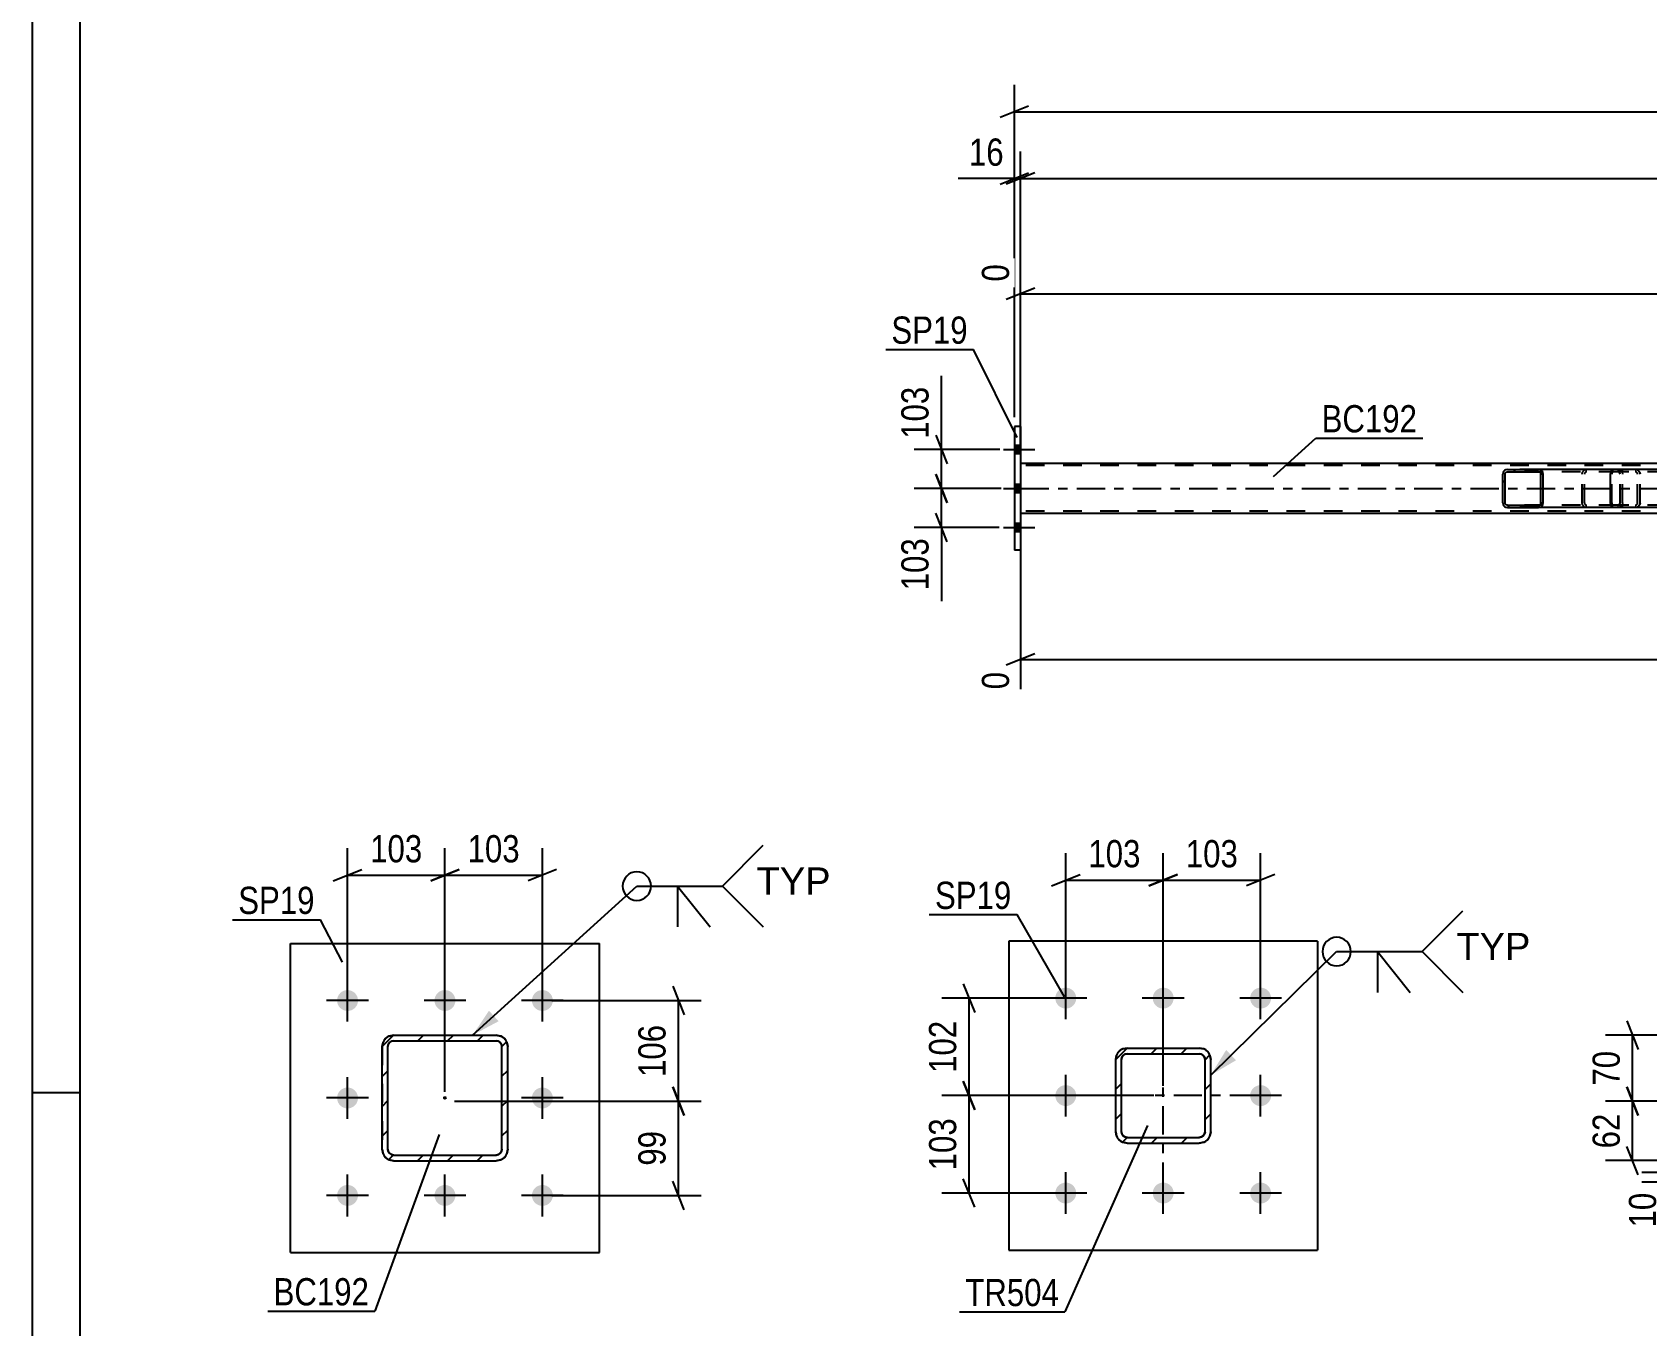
# Model space of a CAD drawing. Header units: millimetres. Extents: x 0 to 841, y 0 to 594.
# Drawn here: x 0 to 169.9, y 124.5 to 260.5 of the extents above; entities that cross this region are included whole.
import ezdxf

# ---------------------------------------------------------------- set-up
doc = ezdxf.new("R2010")
doc.units = ezdxf.units.MM
doc.linetypes.add('DXK_LINE_DOT2', pattern=[3.9198, 1.9599, -1.9599])
doc.linetypes.add('DXK_LINE_DOT3', pattern=[5.9187, 2.979, -0.9799, 0.9799, -0.9799])
doc.styles.add('Arial', font='ARIAL.TTF', dxfattribs={"height": 0.2})
doc.styles.add('Arial Narrow', font='ARIALN.TTF', dxfattribs={"height": 0.2})

# ---------------------------------------------------------------- blocks, each defined once
blk = doc.blocks.new('Unknown-122573991-1133 - 10880')
at = {"color": 5, "linetype": 'Continuous'}
for p, q in [((0, 594), (0, 0)), ((5, 589), (5, 5)), ((5, 149), (0, 149))]:
    blk.add_line(p, q, dxfattribs=at)
blk = doc.blocks.new('Part-122573991-7047 - 6916')
at = {"color": 2, "linetype": 'Continuous'}
for p, q in [((135.24, 164.97), (102.74, 164.97)), ((102.74, 164.97), (102.74, 132.47)), ((135.24, 164.97), (135.24, 132.47)), ((102.74, 132.47), (135.24, 132.47))]:
    blk.add_line(p, q, dxfattribs=at)
blk = doc.blocks.new('Part-122573991-6958 - 6916')
at = {"linetype": 'Continuous'}
h = blk.add_hatch(dxfattribs=at)
h.set_pattern_fill('', scale=0.7, style=0, pattern_type=0)
h.set_pattern_definition([(45, (115.1878, 153.7227), (-1.57154, 1.57154), [])])
h.paths.add_polyline_path([(122.79, 153.72), (115.19, 153.72), (114.73, 153.63), (114.34, 153.37), (114.08, 152.98), (113.99, 152.52), (113.99, 144.92), (114.08, 144.46), (114.34, 144.07), (114.73, 143.81), (115.19, 143.72), (122.79, 143.72), (123.25, 143.81), (123.64, 144.07), (123.9, 144.46), (123.99, 144.92), (123.99, 152.52), (123.9, 152.98), (123.64, 153.37), (123.25, 153.63)])
h.paths.add_polyline_path([(123.34, 152.75), (123.39, 152.52), (123.39, 144.92), (123.34, 144.69), (123.21, 144.5), (123.02, 144.37), (122.79, 144.32), (115.19, 144.32), (114.96, 144.37), (114.76, 144.5), (114.63, 144.69), (114.59, 144.92), (114.59, 152.52), (114.63, 152.75), (114.76, 152.95), (114.96, 153.08), (115.19, 153.12), (122.79, 153.12), (123.02, 153.08), (123.21, 152.95)])
at = {"color": 7, "linetype": 'DXK_LINE_DOT3'}
for p, q in [((118.99, 138.72), (118.99, 158.72)), ((128.99, 148.72), (108.99, 148.72))]:
    blk.add_line(p, q, dxfattribs=at)
at = {"color": 7, "linetype": 'DXK_LINE_DOT2'}
for p, q in [((113.99, 152.52), (114.08, 152.98)), ((114.76, 152.95), (114.63, 152.75)), ((114.73, 153.63), (115.19, 153.72)), ((114.96, 153.08), (114.76, 152.95)), ((115.19, 153.12), (114.96, 153.08)), ((115.19, 153.72), (122.79, 153.72)), ((115.19, 153.12), (122.79, 153.12)), ((122.79, 153.72), (123.25, 153.63)), ((123.02, 153.08), (122.79, 153.12)), ((123.21, 152.95), (123.02, 153.08)), ((123.34, 152.75), (123.21, 152.95)), ((123.9, 152.98), (123.99, 152.52)), ((113.99, 144.92), (113.99, 152.52)), ((114.63, 152.75), (114.59, 152.52)), ((114.59, 144.92), (114.59, 152.52)), ((123.39, 152.52), (123.34, 152.75)), ((123.39, 144.92), (123.39, 152.52)), ((123.99, 144.92), (123.99, 152.52)), ((114.08, 144.46), (113.99, 144.92)), ((114.59, 144.92), (114.63, 144.69)), ((114.63, 144.69), (114.76, 144.5)), ((114.76, 144.5), (114.96, 144.37)), ((123.02, 144.37), (123.21, 144.5)), ((123.21, 144.5), (123.34, 144.69)), ((123.34, 144.69), (123.39, 144.92)), ((123.99, 144.92), (123.9, 144.46)), ((115.19, 143.72), (114.73, 143.81)), ((114.96, 144.37), (115.19, 144.32)), ((115.19, 144.32), (122.79, 144.32)), ((115.19, 143.72), (122.79, 143.72)), ((122.79, 144.32), (123.02, 144.37)), ((123.25, 143.81), (122.79, 143.72))]:
    blk.add_line(p, q, dxfattribs=at)
at = {"color": 2, "linetype": 'Continuous'}
for p, q in [((114.08, 152.98), (113.99, 152.52)), ((114.63, 152.75), (114.76, 152.95)), ((115.19, 153.72), (114.73, 153.63)), ((114.76, 152.95), (114.96, 153.08)), ((114.96, 153.08), (115.19, 153.12)), ((115.19, 153.72), (122.79, 153.72)), ((115.19, 153.12), (122.79, 153.12)), ((123.25, 153.63), (122.79, 153.72)), ((122.79, 153.12), (123.02, 153.08)), ((123.02, 153.08), (123.21, 152.95)), ((123.21, 152.95), (123.34, 152.75)), ((123.99, 152.52), (123.9, 152.98)), ((113.99, 144.92), (113.99, 152.52)), ((114.59, 152.52), (114.63, 152.75)), ((114.59, 144.92), (114.59, 152.52)), ((123.34, 152.75), (123.39, 152.52)), ((123.39, 144.92), (123.39, 152.52)), ((123.99, 144.92), (123.99, 152.52)), ((113.99, 144.92), (114.08, 144.46)), ((114.63, 144.69), (114.59, 144.92)), ((114.76, 144.5), (114.63, 144.69)), ((114.96, 144.37), (114.76, 144.5)), ((123.21, 144.5), (123.02, 144.37)), ((123.34, 144.69), (123.21, 144.5)), ((123.39, 144.92), (123.34, 144.69)), ((123.9, 144.46), (123.99, 144.92)), ((114.73, 143.81), (115.19, 143.72)), ((115.19, 144.32), (114.96, 144.37)), ((115.19, 144.32), (122.79, 144.32)), ((115.19, 143.72), (122.79, 143.72)), ((123.02, 144.37), (122.79, 144.32)), ((122.79, 143.72), (123.25, 143.81))]:
    blk.add_line(p, q, dxfattribs=at)
at = {"color": 7, "linetype": 'DXK_LINE_DOT2'}
for centre, start, end in [((115.19, 152.52), 112.5, 157.5), ((122.79, 152.52), 22.5, 67.5), ((115.19, 144.92), 202.5, 247.5), ((122.79, 144.92), 292.5, 337.5)]:
    blk.add_arc(centre, 1.2, start, end, dxfattribs=at)
at = {"color": 2, "linetype": 'Continuous'}
for centre, start, end in [((115.19, 152.52), 112.5, 157.5), ((122.79, 152.52), 22.5, 67.5), ((115.19, 144.92), 202.5, 247.5), ((122.79, 144.92), 292.5, 337.5)]:
    blk.add_arc(centre, 1.2, start, end, dxfattribs=at)
blk = doc.blocks.new('Bolt-122573991-6968 - 6916')
at = {"linetype": 'Continuous'}
for points in [[(108.74, 157.87, -1), (108.74, 160.07, -1)], [(118.99, 157.87, -1), (118.99, 160.07, -1)], [(129.24, 157.87, -1), (129.24, 160.07, -1)], [(108.74, 147.62, -1), (108.74, 149.82, -1)], [(129.24, 147.62, -1), (129.24, 149.82, -1)], [(108.74, 137.37, -1), (108.74, 139.57, -1)], [(118.99, 137.37, -1), (118.99, 139.57, -1)], [(129.24, 137.37, -1), (129.24, 139.57, -1)]]:
    blk.add_hatch(color=1, dxfattribs=at).paths.add_polyline_path(points)
at = {"color": 1, "linetype": 'Continuous'}
for p, q in [((108.74, 156.77), (108.74, 161.17)), ((118.99, 156.77), (118.99, 161.17)), ((129.24, 156.77), (129.24, 161.17)), ((110.94, 158.97), (106.54, 158.97)), ((121.19, 158.97), (116.79, 158.97)), ((131.44, 158.97), (127.04, 158.97)), ((108.74, 146.52), (108.74, 150.92)), ((129.24, 146.52), (129.24, 150.92)), ((110.94, 148.72), (106.54, 148.72)), ((131.44, 148.72), (127.04, 148.72)), ((108.74, 136.27), (108.74, 140.67)), ((118.99, 136.27), (118.99, 140.67)), ((129.24, 136.27), (129.24, 140.67)), ((110.94, 138.47), (106.54, 138.47)), ((121.19, 138.47), (116.79, 138.47)), ((131.44, 138.47), (127.04, 138.47))]:
    blk.add_line(p, q, dxfattribs=at)
blk = doc.blocks.new('Bolt-122573991-2947 - 2767')
at = {"linetype": 'Continuous'}
for points in [[(103.97, 216.23), (103.97, 217.11), (103.33, 217.11), (103.33, 216.23)], [(103.97, 216.23), (103.97, 217.11), (103.33, 217.11), (103.33, 216.23)], [(103.97, 216.23), (103.97, 217.11), (103.33, 217.11), (103.33, 216.23)], [(103.97, 212.13), (103.97, 213.01), (103.33, 213.01), (103.33, 212.13)], [(103.97, 212.13), (103.97, 213.01), (103.33, 213.01), (103.33, 212.13)], [(103.97, 208.03), (103.97, 208.91), (103.33, 208.91), (103.33, 208.03)], [(103.97, 208.03), (103.97, 208.91), (103.33, 208.91), (103.33, 208.03)], [(103.97, 208.03), (103.97, 208.91), (103.33, 208.91), (103.33, 208.03)]]:
    blk.add_hatch(color=1, dxfattribs=at).paths.add_polyline_path(points)
at = {"color": 1, "linetype": 'Continuous'}
for p, q in [((102.17, 216.67), (105.49, 216.67)), ((102.17, 216.67), (105.49, 216.67)), ((102.17, 216.67), (105.49, 216.67)), ((103.33, 217.11), (103.97, 217.11)), ((103.33, 217.11), (103.97, 217.11)), ((103.33, 217.11), (103.97, 217.11)), ((103.33, 216.23), (103.97, 216.23)), ((103.33, 216.23), (103.97, 216.23)), ((103.33, 216.23), (103.97, 216.23)), ((102.17, 212.57), (105.49, 212.57)), ((102.17, 212.57), (105.49, 212.57)), ((103.33, 213.01), (103.97, 213.01)), ((103.33, 213.01), (103.97, 213.01)), ((103.33, 212.13), (103.97, 212.13)), ((103.33, 212.13), (103.97, 212.13)), ((102.17, 208.47), (105.49, 208.47)), ((102.17, 208.47), (105.49, 208.47)), ((102.17, 208.47), (105.49, 208.47)), ((103.33, 208.91), (103.97, 208.91)), ((103.33, 208.91), (103.97, 208.91)), ((103.33, 208.91), (103.97, 208.91)), ((103.33, 208.03), (103.97, 208.03)), ((103.33, 208.03), (103.97, 208.03)), ((103.33, 208.03), (103.97, 208.03))]:
    blk.add_line(p, q, dxfattribs=at)
blk = doc.blocks.new('Part-122573991-2952 - 2767')
at = {"color": 2, "linetype": 'Continuous'}
for p, q in [((103.97, 219.07), (103.33, 219.07)), ((103.33, 219.07), (103.33, 206.07)), ((103.97, 219.07), (103.97, 206.07)), ((103.97, 206.07), (103.33, 206.07))]:
    blk.add_line(p, q, dxfattribs=at)
blk = doc.blocks.new('Part-122573991-2997 - 2767')
at = {"linetype": 'Continuous'}
h = blk.add_hatch(dxfattribs=at)
h.set_pattern_fill('', scale=0.7, style=0, pattern_type=0)
h.set_pattern_definition([(45, (176.2717, 214.2696), (-1.57154, 1.57154), [])])
h.paths.add_polyline_path([(176.31, 214.09), (176.27, 214.27), (176.16, 214.43), (176, 214.53), (175.81, 214.57), (172.62, 214.57), (172.43, 214.53), (172.27, 214.43), (172.16, 214.27), (172.12, 214.09), (172.12, 211.05), (172.16, 210.86), (172.27, 210.71), (172.43, 210.6), (172.62, 210.57), (175.81, 210.57), (176, 210.6), (176.16, 210.71), (176.27, 210.86), (176.31, 211.05)])
h.paths.add_polyline_path([(176.04, 210.95), (175.98, 210.88), (175.9, 210.82), (175.81, 210.81), (172.62, 210.81), (172.53, 210.82), (172.45, 210.88), (172.39, 210.95), (172.37, 211.05), (172.37, 214.09), (172.39, 214.18), (172.45, 214.26), (172.53, 214.31), (172.62, 214.33), (175.81, 214.33), (175.9, 214.31), (175.98, 214.26), (176.04, 214.18), (176.06, 214.09), (176.06, 211.05)])
at = {"color": 2, "linetype": 'Continuous'}
for p, q in [((166.05, 214.09), (166.07, 214.27)), ((166.05, 211.05), (166.05, 214.09)), ((166.07, 214.27), (166.13, 214.43)), ((166.13, 214.43), (166.22, 214.53)), ((166.22, 214.53), (166.32, 214.57)), ((172.62, 214.57), (166.32, 214.57)), ((172.16, 214.27), (172.12, 214.09)), ((172.12, 211.05), (172.12, 214.09)), ((172.37, 214.09), (172.39, 214.18)), ((172.37, 211.05), (172.37, 214.09)), ((172.39, 214.18), (172.45, 214.26)), ((172.62, 214.57), (172.43, 214.53)), ((172.45, 214.26), (172.53, 214.31)), ((172.53, 214.31), (172.62, 214.33)), ((172.62, 214.57), (175.81, 214.57)), ((172.62, 214.33), (175.81, 214.33)), ((176, 214.53), (175.81, 214.57)), ((175.81, 214.33), (175.9, 214.31)), ((175.9, 214.31), (175.98, 214.26)), ((175.98, 214.26), (176.04, 214.18)), ((176.04, 214.18), (176.06, 214.09)), ((176.06, 211.05), (176.06, 214.09)), ((176.31, 214.09), (176.27, 214.27)), ((176.31, 211.05), (176.31, 214.09)), ((166.07, 210.86), (166.05, 211.05)), ((166.13, 210.71), (166.07, 210.86)), ((166.22, 210.6), (166.13, 210.71)), ((172.12, 211.05), (172.16, 210.86)), ((172.39, 210.95), (172.37, 211.05)), ((172.45, 210.88), (172.39, 210.95)), ((172.53, 210.82), (172.45, 210.88)), ((172.62, 210.81), (172.53, 210.82)), ((172.62, 210.81), (175.81, 210.81)), ((175.9, 210.82), (175.81, 210.81)), ((175.98, 210.88), (175.9, 210.82)), ((176.04, 210.95), (175.98, 210.88)), ((176.06, 211.05), (176.04, 210.95)), ((176.27, 210.86), (176.31, 211.05)), ((166.32, 210.57), (166.22, 210.6)), ((172.62, 210.57), (166.32, 210.57)), ((172.43, 210.6), (172.62, 210.57)), ((172.62, 210.57), (175.81, 210.57)), ((175.81, 210.57), (176, 210.6))]:
    blk.add_line(p, q, dxfattribs=at)
at = {"color": 7, "linetype": 'DXK_LINE_DOT2'}
for p, q in [((166.2, 214.18), (166.19, 214.09)), ((166.19, 211.05), (166.19, 214.09)), ((166.23, 214.26), (166.2, 214.18)), ((166.27, 214.31), (166.23, 214.26)), ((166.32, 214.33), (166.27, 214.31)), ((175.81, 214.33), (166.32, 214.33)), ((167.32, 214.33), (167.32, 214.57)), ((168.66, 214.57), (168.85, 214.53)), ((168.75, 214.31), (168.66, 214.33)), ((168.83, 214.26), (168.75, 214.31)), ((168.89, 214.18), (168.83, 214.26)), ((168.91, 214.09), (168.89, 214.18)), ((168.91, 211.05), (168.91, 214.09)), ((169.12, 214.27), (169.16, 214.09)), ((169.16, 211.05), (169.16, 214.09)), ((175.81, 214.57), (172.62, 214.57)), ((166.19, 211.05), (166.2, 210.95)), ((166.2, 210.95), (166.23, 210.88)), ((166.23, 210.88), (166.27, 210.82)), ((166.27, 210.82), (166.32, 210.81)), ((175.81, 210.81), (166.32, 210.81)), ((167.32, 210.57), (167.32, 210.81)), ((168.66, 210.81), (168.75, 210.82)), ((168.75, 210.82), (168.83, 210.88)), ((168.83, 210.88), (168.89, 210.95)), ((168.89, 210.95), (168.91, 211.05)), ((169.16, 211.05), (169.12, 210.86)), ((168.85, 210.6), (168.66, 210.57)), ((175.81, 210.57), (172.62, 210.57))]:
    blk.add_line(p, q, dxfattribs=at)
for centre, start, end in [((168.67, 214.07), 23.8494, 68.8059), ((168.67, 211.06), 291.1941, 336.1506)]:
    blk.add_arc(centre, 0.492, start, end, dxfattribs=at)
at = {"color": 2, "linetype": 'Continuous'}
for centre, start, end in [((172.61, 214.07), 111.1941, 156.1506), ((175.82, 214.07), 23.8494, 68.8059), ((172.61, 211.06), 203.8494, 248.8059), ((175.82, 211.06), 291.1941, 336.1506)]:
    blk.add_arc(centre, 0.492, start, end, dxfattribs=at)
blk = doc.blocks.new('Part-122573991-2998 - 2767')
at = {"linetype": 'Continuous'}
h = blk.add_hatch(dxfattribs=at)
h.set_pattern_fill('', scale=0.7, style=0, pattern_type=0)
h.set_pattern_definition([(45, (158.9276, 214.2696), (-1.57154, 1.57154), [])])
h.paths.add_polyline_path([(158.97, 214.09), (158.93, 214.27), (158.82, 214.43), (158.65, 214.53), (158.46, 214.57), (155.22, 214.57), (155.03, 214.53), (154.86, 214.43), (154.75, 214.27), (154.71, 214.09), (154.71, 211.05), (154.75, 210.86), (154.86, 210.71), (155.03, 210.6), (155.22, 210.57), (158.46, 210.57), (158.65, 210.6), (158.82, 210.71), (158.93, 210.86), (158.97, 211.05)])
h.paths.add_polyline_path([(158.69, 210.95), (158.64, 210.88), (158.55, 210.82), (158.46, 210.81), (155.22, 210.81), (155.12, 210.82), (155.04, 210.88), (154.98, 210.95), (154.97, 211.05), (154.97, 214.09), (154.98, 214.18), (155.04, 214.26), (155.12, 214.31), (155.22, 214.33), (158.46, 214.33), (158.55, 214.31), (158.64, 214.26), (158.69, 214.18), (158.71, 214.09), (158.71, 211.05)])
at = {"color": 2, "linetype": 'Continuous'}
for p, q in [((154.75, 214.27), (154.71, 214.09)), ((154.71, 211.05), (154.71, 214.09)), ((154.97, 214.09), (154.98, 214.18)), ((154.97, 211.05), (154.97, 214.09)), ((154.98, 214.18), (155.04, 214.26)), ((155.22, 214.57), (155.03, 214.53)), ((155.04, 214.26), (155.12, 214.31)), ((155.12, 214.31), (155.22, 214.33)), ((155.22, 214.57), (158.46, 214.57)), ((155.22, 214.33), (158.46, 214.33)), ((166.32, 214.57), (158.46, 214.57)), ((158.65, 214.53), (158.46, 214.57)), ((158.46, 214.33), (158.55, 214.31)), ((158.55, 214.31), (158.64, 214.26)), ((158.64, 214.26), (158.69, 214.18)), ((158.69, 214.18), (158.71, 214.09)), ((158.71, 211.05), (158.71, 214.09)), ((158.97, 214.09), (158.93, 214.27)), ((158.97, 211.05), (158.97, 214.09)), ((154.71, 211.05), (154.75, 210.86)), ((154.98, 210.95), (154.97, 211.05)), ((155.04, 210.88), (154.98, 210.95)), ((155.12, 210.82), (155.04, 210.88)), ((155.22, 210.81), (155.12, 210.82)), ((155.22, 210.81), (158.46, 210.81)), ((158.55, 210.82), (158.46, 210.81)), ((158.64, 210.88), (158.55, 210.82)), ((158.69, 210.95), (158.64, 210.88)), ((158.71, 211.05), (158.69, 210.95)), ((158.93, 210.86), (158.97, 211.05)), ((155.03, 210.6), (155.22, 210.57)), ((155.22, 210.57), (158.46, 210.57)), ((158.46, 210.57), (158.65, 210.6)), ((166.32, 210.57), (158.46, 210.57))]:
    blk.add_line(p, q, dxfattribs=at)
at = {"color": 7, "linetype": 'DXK_LINE_DOT2'}
for p, q in [((158.46, 214.57), (155.22, 214.57)), ((166.8, 214.33), (155.22, 214.33)), ((163.06, 214.09), (163.1, 214.27)), ((163.06, 211.05), (163.06, 214.09)), ((163.33, 214.18), (163.31, 214.09)), ((163.31, 211.05), (163.31, 214.09)), ((163.39, 214.26), (163.33, 214.18)), ((163.37, 214.53), (163.57, 214.57)), ((163.47, 214.31), (163.39, 214.26)), ((163.57, 214.33), (163.47, 214.31)), ((166.8, 214.57), (166.32, 214.57)), ((166.8, 214.57), (167, 214.53)), ((166.9, 214.31), (166.8, 214.33)), ((166.99, 214.26), (166.9, 214.31)), ((167.04, 214.18), (166.99, 214.26)), ((167.06, 214.09), (167.04, 214.18)), ((167.06, 211.05), (167.06, 214.09)), ((167.28, 214.27), (167.32, 214.09)), ((167.32, 211.05), (167.32, 214.09)), ((166.8, 210.81), (155.22, 210.81)), ((163.1, 210.86), (163.06, 211.05)), ((163.31, 211.05), (163.33, 210.95)), ((163.33, 210.95), (163.39, 210.88)), ((163.39, 210.88), (163.47, 210.82)), ((163.47, 210.82), (163.57, 210.81)), ((166.8, 210.81), (166.9, 210.82)), ((166.9, 210.82), (166.99, 210.88)), ((166.99, 210.88), (167.04, 210.95)), ((167.04, 210.95), (167.06, 211.05)), ((167.32, 211.05), (167.28, 210.86)), ((158.46, 210.57), (155.22, 210.57)), ((163.57, 210.57), (163.37, 210.6)), ((166.8, 210.57), (166.32, 210.57)), ((167, 210.6), (166.8, 210.57))]:
    blk.add_line(p, q, dxfattribs=at)
at = {"color": 2, "linetype": 'Continuous'}
for centre, start, end in [((155.2, 214.07), 110.7583, 155.68), ((158.48, 214.07), 24.32, 69.2417), ((155.2, 211.07), 204.32, 249.2417), ((158.48, 211.07), 290.7583, 335.68)]:
    blk.add_arc(centre, 0.496, start, end, dxfattribs=at)
at = {"color": 7, "linetype": 'DXK_LINE_DOT2'}
for centre, start, end in [((163.55, 214.07), 110.7583, 155.68), ((166.82, 214.07), 24.32, 69.2417), ((163.55, 211.07), 204.32, 249.2417), ((166.82, 211.07), 290.7583, 335.68)]:
    blk.add_arc(centre, 0.496, start, end, dxfattribs=at)
blk = doc.blocks.new('Part-122573991-3036 - 2767')
at = {"color": 2, "linetype": 'Continuous'}
for p, q in [((248.34, 215.21), (103.97, 215.21)), ((248.34, 209.93), (103.97, 209.93))]:
    blk.add_line(p, q, dxfattribs=at)
at = {"color": 7, "linetype": 'DXK_LINE_DOT2'}
for p, q in [((103.97, 215.21), (103.97, 209.93)), ((772.86, 214.97), (103.97, 214.97)), ((772.86, 210.17), (103.97, 210.17))]:
    blk.add_line(p, q, dxfattribs=at)
at = {"color": 7, "linetype": 'DXK_LINE_DOT3'}
blk.add_line((103.97, 212.57), (772.86, 212.57), dxfattribs=at)
blk = doc.blocks.new('Part-122573991-1737 - 1678')
at = {"color": 2, "linetype": 'Continuous'}
for p, q in [((27.17, 132.22), (27.17, 164.72)), ((27.17, 164.72), (59.67, 164.72)), ((59.67, 132.22), (59.67, 164.72)), ((27.17, 132.22), (59.67, 132.22))]:
    blk.add_line(p, q, dxfattribs=at)
blk = doc.blocks.new('Bolt-122573991-1721 - 1678')
at = {"linetype": 'Continuous'}
for points in [[(33.17, 157.62, -1), (33.17, 159.82, -1)], [(43.42, 157.62, -1), (43.42, 159.82, -1)], [(53.67, 157.62, -1), (53.67, 159.82, -1)], [(33.17, 147.37, -1), (33.17, 149.57, -1)], [(53.67, 147.37, -1), (53.67, 149.57, -1)], [(33.17, 137.12, -1), (33.17, 139.32, -1)], [(43.42, 137.12, -1), (43.42, 139.32, -1)], [(53.67, 137.12, -1), (53.67, 139.32, -1)]]:
    blk.add_hatch(color=1, dxfattribs=at).paths.add_polyline_path(points)
at = {"color": 1, "linetype": 'Continuous'}
for p, q in [((33.17, 156.52), (33.17, 160.92)), ((43.42, 156.52), (43.42, 160.92)), ((53.67, 156.52), (53.67, 160.92)), ((35.37, 158.72), (30.97, 158.72)), ((45.62, 158.72), (41.22, 158.72)), ((55.87, 158.72), (51.47, 158.72)), ((33.17, 146.27), (33.17, 150.67)), ((53.67, 146.27), (53.67, 150.67)), ((35.37, 148.47), (30.97, 148.47)), ((55.87, 148.47), (51.47, 148.47)), ((33.17, 136.02), (33.17, 140.42)), ((43.42, 136.02), (43.42, 140.42)), ((53.67, 136.02), (53.67, 140.42)), ((35.37, 138.22), (30.97, 138.22)), ((45.62, 138.22), (41.22, 138.22)), ((55.87, 138.22), (51.47, 138.22))]:
    blk.add_line(p, q, dxfattribs=at)
blk = doc.blocks.new('Part-122573991-1797 - 1678')
at = {"linetype": 'Continuous'}
h = blk.add_hatch(dxfattribs=at)
h.set_pattern_fill('', scale=0.7, style=0, pattern_type=0)
h.set_pattern_definition([(45, (38.0191, 155.0741), (-1.57154, 1.57154), [])])
h.paths.add_polyline_path([(48.82, 155.07), (38.02, 155.07), (37.56, 154.98), (37.17, 154.72), (36.91, 154.33), (36.82, 153.87), (36.82, 143.07), (36.91, 142.61), (37.17, 142.23), (37.56, 141.97), (38.02, 141.87), (48.82, 141.87), (49.28, 141.97), (49.67, 142.23), (49.93, 142.61), (50.02, 143.07), (50.02, 153.87), (49.93, 154.33), (49.67, 154.72), (49.28, 154.98)])
h.paths.add_polyline_path([(49.37, 154.1), (49.42, 153.87), (49.42, 143.07), (49.37, 142.84), (49.24, 142.65), (49.05, 142.52), (48.82, 142.47), (38.02, 142.47), (37.79, 142.52), (37.59, 142.65), (37.46, 142.84), (37.42, 143.07), (37.42, 153.87), (37.46, 154.1), (37.59, 154.3), (37.79, 154.43), (38.02, 154.47), (48.82, 154.47), (49.05, 154.43), (49.24, 154.3)])
blk.add_hatch(color=30, dxfattribs=at).paths.add_polyline_path([(43.42, 148.37, -1), (43.42, 148.57, -1)])
at = {"color": 7, "linetype": 'DXK_LINE_DOT2'}
for p, q in [((37.56, 154.98), (38.02, 155.07)), ((38.02, 155.07), (48.82, 155.07)), ((48.82, 155.07), (49.28, 154.98)), ((36.82, 153.87), (36.91, 154.33)), ((36.82, 153.87), (36.82, 143.07)), ((37.46, 154.1), (37.42, 153.87)), ((37.42, 143.07), (37.42, 153.87)), ((37.59, 154.3), (37.46, 154.1)), ((37.79, 154.43), (37.59, 154.3)), ((38.02, 154.47), (37.79, 154.43)), ((38.02, 154.47), (48.82, 154.47)), ((49.05, 154.43), (48.82, 154.47)), ((49.24, 154.3), (49.05, 154.43)), ((49.37, 154.1), (49.24, 154.3)), ((49.42, 153.87), (49.37, 154.1)), ((49.42, 143.07), (49.42, 153.87)), ((49.93, 154.33), (50.02, 153.87)), ((50.02, 143.07), (50.02, 153.87)), ((36.91, 142.61), (36.82, 143.07)), ((37.42, 143.07), (37.46, 142.84)), ((37.46, 142.84), (37.59, 142.65)), ((49.24, 142.65), (49.37, 142.84)), ((49.37, 142.84), (49.42, 143.07)), ((50.02, 143.07), (49.93, 142.61)), ((38.02, 141.87), (37.56, 141.97)), ((37.59, 142.65), (37.79, 142.52)), ((37.79, 142.52), (38.02, 142.47)), ((38.02, 142.47), (48.82, 142.47)), ((38.02, 141.87), (48.82, 141.87)), ((48.82, 142.47), (49.05, 142.52)), ((49.28, 141.97), (48.82, 141.87)), ((49.05, 142.52), (49.24, 142.65))]:
    blk.add_line(p, q, dxfattribs=at)
at = {"color": 2, "linetype": 'Continuous'}
for p, q in [((38.02, 155.07), (37.56, 154.98)), ((38.02, 155.07), (38.02, 155.07)), ((38.02, 155.07), (48.82, 155.07)), ((48.82, 155.07), (48.82, 155.07)), ((49.28, 154.98), (48.82, 155.07)), ((36.91, 154.33), (36.82, 153.87)), ((36.82, 153.87), (36.82, 153.87)), ((36.82, 143.07), (36.82, 153.87)), ((37.42, 153.87), (37.46, 154.1)), ((37.42, 153.87), (37.42, 153.87)), ((37.42, 143.07), (37.42, 153.87)), ((37.46, 154.1), (37.59, 154.3)), ((37.59, 154.3), (37.79, 154.43)), ((37.79, 154.43), (38.02, 154.47)), ((38.02, 154.47), (38.02, 154.47)), ((38.02, 154.47), (48.82, 154.47)), ((48.82, 154.47), (48.82, 154.47)), ((48.82, 154.47), (49.05, 154.43)), ((49.05, 154.43), (49.24, 154.3)), ((49.24, 154.3), (49.37, 154.1)), ((49.37, 154.1), (49.42, 153.87)), ((49.42, 153.87), (49.42, 153.87)), ((49.42, 143.07), (49.42, 153.87)), ((50.02, 153.87), (49.93, 154.33)), ((50.02, 153.87), (50.02, 153.87)), ((50.02, 143.07), (50.02, 153.87)), ((36.82, 143.07), (36.82, 143.07)), ((36.82, 143.07), (36.91, 142.61)), ((37.42, 143.07), (37.42, 143.07)), ((37.46, 142.84), (37.42, 143.07)), ((37.59, 142.65), (37.46, 142.84)), ((49.37, 142.84), (49.24, 142.65)), ((49.42, 143.07), (49.37, 142.84)), ((49.42, 143.07), (49.42, 143.07)), ((49.93, 142.61), (50.02, 143.07)), ((50.02, 143.07), (50.02, 143.07)), ((37.56, 141.97), (38.02, 141.87)), ((37.79, 142.52), (37.59, 142.65)), ((38.02, 142.47), (37.79, 142.52)), ((38.02, 142.47), (38.02, 142.47)), ((38.02, 142.47), (48.82, 142.47)), ((38.02, 141.87), (38.02, 141.87)), ((38.02, 141.87), (48.82, 141.87)), ((49.05, 142.52), (48.82, 142.47)), ((48.82, 142.47), (48.82, 142.47)), ((48.82, 141.87), (49.28, 141.97)), ((48.82, 141.87), (48.82, 141.87)), ((49.24, 142.65), (49.05, 142.52))]:
    blk.add_line(p, q, dxfattribs=at)
at = {"color": 7, "linetype": 'DXK_LINE_DOT3'}
blk.add_line((43.42, 148.47), (43.42, 148.47), dxfattribs=at)
at = {"color": 30, "linetype": 'DXK_LINE_DOT3'}
blk.add_line((43.42, 148.47), (43.42, 148.47), dxfattribs=at)
at = {"color": 30, "linetype": 'Continuous'}
blk.add_circle((43.42, 148.47), 0.1, dxfattribs=at)
at = {"color": 7, "linetype": 'DXK_LINE_DOT2'}
for centre, start, end in [((38.02, 153.87), 112.5, 157.5), ((48.82, 153.87), 22.5, 67.5), ((38.02, 143.07), 202.5, 247.5), ((48.82, 143.07), 292.5, 337.5)]:
    blk.add_arc(centre, 1.2, start, end, dxfattribs=at)
at = {"color": 2, "linetype": 'Continuous'}
for centre, start, end in [((38.02, 153.87), 112.5, 157.5), ((48.82, 153.87), 22.5, 67.5), ((38.02, 143.07), 202.5, 247.5), ((48.82, 143.07), 292.5, 337.5)]:
    blk.add_arc(centre, 1.2, start, end, dxfattribs=at)
blk = doc.blocks.new('StraightDimension-122573991-7081 - 6916')
at = {"color": 7, "linetype": 'Continuous'}
for p, q in [((118.99, 149.73), (118.99, 174.23)), ((129.24, 159.97), (129.24, 174.23)), ((117.49, 170.78), (120.49, 171.98)), ((130.74, 171.98), (127.74, 170.78)), ((118.99, 171.38), (129.24, 171.38))]:
    blk.add_line(p, q, dxfattribs=at)
at = {"color": 0}
blk.add_wipeout([(127.46, 172.13), (127.46, 176.33), (120.77, 176.33), (120.77, 172.13)], dxfattribs=at)
at = {"color": 3, "style": 'Arial Narrow'}
blk.add_text('103', height=2.863, dxfattribs=at).set_placement((121.37, 172.73))
blk = doc.blocks.new('StraightDimension-122573991-7098 - 6916')
at = {"color": 7, "linetype": 'Continuous'}
for p, q in [((108.74, 159.97), (108.74, 174.23)), ((118.99, 149.73), (118.99, 174.23)), ((107.24, 170.78), (110.24, 171.98)), ((120.49, 171.98), (117.49, 170.78)), ((108.74, 171.38), (118.99, 171.38))]:
    blk.add_line(p, q, dxfattribs=at)
at = {"color": 0}
blk.add_wipeout([(117.21, 172.13), (117.21, 176.33), (110.52, 176.33), (110.52, 172.13)], dxfattribs=at)
at = {"color": 3, "style": 'Arial Narrow'}
blk.add_text('103', height=2.863, dxfattribs=at).set_placement((111.12, 172.73))
blk = doc.blocks.new('StraightDimension-122573991-7116 - 6916')
at = {"color": 7, "linetype": 'Continuous'}
for p, q in [((97.96, 160.47), (99.16, 157.47)), ((107.74, 158.97), (95.71, 158.97)), ((98.56, 148.73), (98.56, 158.97)), ((99.16, 147.23), (97.96, 150.23)), ((117.99, 148.73), (95.71, 148.73))]:
    blk.add_line(p, q, dxfattribs=at)
at = {"color": 0}
blk.add_wipeout([(97.81, 157.19), (93.61, 157.19), (93.61, 150.51), (97.81, 150.51)], dxfattribs=at)
at = {"color": 3, "style": 'Arial Narrow'}
blk.add_text('102', height=2.863, rotation=90.0002, dxfattribs=at).set_placement((97.21, 151.11))
blk = doc.blocks.new('StraightDimension-122573991-7133 - 6916')
at = {"color": 7, "linetype": 'Continuous'}
for p, q in [((97.96, 150.23), (99.16, 147.23)), ((117.99, 148.73), (95.71, 148.73)), ((98.56, 138.47), (98.56, 148.73)), ((99.16, 136.97), (97.96, 139.97)), ((107.74, 138.47), (95.71, 138.47))]:
    blk.add_line(p, q, dxfattribs=at)
at = {"color": 0}
blk.add_wipeout([(97.81, 146.94), (93.61, 146.94), (93.61, 140.26), (97.81, 140.26)], dxfattribs=at)
at = {"color": 3, "style": 'Arial Narrow'}
blk.add_text('103', height=2.863, rotation=90.0002, dxfattribs=at).set_placement((97.21, 140.86))
blk = doc.blocks.new('StraightDimension-122573991-3125 - 2767')
at = {"color": 7, "linetype": 'Continuous'}
for p, q in [((95.05, 214.07), (96.25, 211.07)), ((101.93, 212.57), (92.8, 212.57)), ((95.65, 208.47), (95.65, 212.57)), ((96.25, 206.97), (95.05, 209.97)), ((101.74, 208.47), (92.8, 208.47))]:
    blk.add_line(p, q, dxfattribs=at)
at = {"color": 0}
blk.add_wipeout([(94.9, 207.94), (90.7, 207.94), (90.7, 201.26), (94.9, 201.26)], dxfattribs=at)
at = {"color": 7, "linetype": 'Continuous'}
blk.add_line((95.65, 208.47), (95.65, 200.73), dxfattribs=at)
blk.add_line((95.65, 208.47), (95.65, 200.73), dxfattribs=at)
at = {"color": 3, "style": 'Arial Narrow'}
blk.add_text('103', height=2.863, rotation=90.0002, dxfattribs=at).set_placement((94.3, 201.86))
blk = doc.blocks.new('StraightDimension-122573991-3064 - 2767')
at = {"color": 7, "linetype": 'Continuous'}
for p, q in [((103.33, 220.07), (103.33, 248.01)), ((103.97, 220.07), (103.97, 248.01)), ((101.83, 244.56), (104.83, 245.76)), ((105.47, 245.76), (102.47, 244.56)), ((103.33, 245.16), (103.97, 245.16))]:
    blk.add_line(p, q, dxfattribs=at)
at = {"color": 0}
blk.add_wipeout([(102.81, 245.91), (102.81, 250.11), (97.95, 250.11), (97.95, 245.91)], dxfattribs=at)
at = {"color": 7, "linetype": 'Continuous'}
blk.add_line((103.33, 245.16), (97.43, 245.16), dxfattribs=at)
blk.add_line((103.33, 245.16), (97.43, 245.16), dxfattribs=at)
at = {"color": 3, "style": 'Arial Narrow'}
blk.add_text('16', height=2.863, dxfattribs=at).set_placement((98.55, 246.51))
blk = doc.blocks.new('StraightDimension-122573991-3074 - 2767')
at = {"color": 7, "linetype": 'Continuous'}
for p, q in [((103.97, 220.07), (103.97, 248.01)), ((105.47, 245.76), (102.47, 244.56)), ((103.97, 245.16), (783.08, 245.16))]:
    blk.add_line(p, q, dxfattribs=at)
blk = doc.blocks.new('StraightDimension-122573991-3095 - 2767')
at = {"color": 7, "linetype": 'Continuous'}
for p, q in [((103.33, 220.07), (103.33, 255.02)), ((104.83, 252.77), (101.83, 251.57)), ((103.33, 252.17), (783.72, 252.17))]:
    blk.add_line(p, q, dxfattribs=at)
blk = doc.blocks.new('StraightDimension-122573991-3106 - 2767')
at = {"color": 7, "linetype": 'Continuous'}
for p, q in [((249.14, 223.89), (249.14, 241.65)), ((103.97, 216.21), (103.97, 236.16)), ((105.47, 233.63), (102.47, 232.43)), ((103.97, 233.03), (249.14, 233.03)), ((247.64, 232.43), (250.64, 233.63))]:
    blk.add_line(p, q, dxfattribs=at)
at = {"color": 0, "linetype": 'Continuous'}
for points in [[(248.54, 242.25), (244.34, 242.25), (244.34, 233.73), (248.54, 233.73)], [(103.37, 236.76), (99.17, 236.76), (99.17, 233.73), (103.37, 233.73)]]:
    blk.add_wipeout(points, dxfattribs=at)
at = {"color": 0}
blk.add_wipeout([(180.82, 233.78), (180.82, 237.98), (172.3, 237.98), (172.3, 233.78)], dxfattribs=at)
at = {"color": 3, "linetype": 'Continuous', "style": 'Arial Narrow'}
for s, height, p in [('3629', 2.863, (247.94, 234.33)), ('0', 2.86, (102.77, 234.33))]:
    blk.add_text(s, height=height, rotation=90.0002, dxfattribs=at).set_placement(p)
at = {"color": 3, "style": 'Arial Narrow'}
blk.add_text('3629', height=2.863, dxfattribs=at).set_placement((172.9, 234.38))
blk = doc.blocks.new('StraightDimension-122573991-3138 - 2767')
at = {"color": 7, "linetype": 'Continuous'}
for p, q in [((95.05, 218.17), (96.25, 215.17)), ((101.81, 216.67), (92.8, 216.67)), ((95.65, 212.57), (95.65, 216.67)), ((96.25, 211.07), (95.05, 214.07)), ((101.93, 212.57), (92.8, 212.57))]:
    blk.add_line(p, q, dxfattribs=at)
at = {"color": 0}
blk.add_wipeout([(94.9, 223.88), (90.7, 223.88), (90.7, 217.19), (94.9, 217.19)], dxfattribs=at)
at = {"color": 7, "linetype": 'Continuous'}
blk.add_line((95.65, 216.67), (95.65, 224.4), dxfattribs=at)
blk.add_line((95.65, 216.67), (95.65, 224.4), dxfattribs=at)
at = {"color": 3, "style": 'Arial Narrow'}
blk.add_text('103', height=2.863, rotation=90.0002, dxfattribs=at).set_placement((94.3, 217.79))
blk = doc.blocks.new('StraightDimension-122573991-3169 - 2767')
at = {"color": 7, "linetype": 'Continuous'}
for p, q in [((103.97, 208.93), (103.97, 191.45)), ((249.14, 200.53), (249.14, 185.96)), ((105.47, 195.18), (102.47, 193.98)), ((103.97, 194.58), (249.14, 194.58)), ((247.64, 193.98), (250.64, 195.18))]:
    blk.add_line(p, q, dxfattribs=at)
at = {"color": 0}
blk.add_wipeout([(180.82, 195.33), (180.82, 199.53), (172.3, 199.53), (172.3, 195.33)], dxfattribs=at)
at = {"color": 0, "linetype": 'Continuous'}
for points in [[(103.37, 193.88), (99.17, 193.88), (99.17, 190.85), (103.37, 190.85)], [(248.54, 193.88), (244.34, 193.88), (244.34, 185.36), (248.54, 185.36)]]:
    blk.add_wipeout(points, dxfattribs=at)
at = {"color": 3, "style": 'Arial Narrow'}
blk.add_text('3629', height=2.863, dxfattribs=at).set_placement((172.9, 195.93))
at = {"color": 3, "linetype": 'Continuous', "style": 'Arial Narrow'}
for s, height, p in [('0', 2.86, (102.77, 191.45)), ('3629', 2.863, (247.94, 185.96))]:
    blk.add_text(s, height=height, rotation=90.0002, dxfattribs=at).set_placement(p)
blk = doc.blocks.new('StraightDimension-122573991-1863 - 1678')
at = {"color": 7, "linetype": 'Continuous'}
for p, q in [((67.38, 149.63), (68.58, 146.63)), ((44.42, 148.13), (70.38, 148.13)), ((67.98, 138.22), (67.98, 148.13)), ((68.58, 136.72), (67.38, 139.72)), ((54.67, 138.22), (70.38, 138.22))]:
    blk.add_line(p, q, dxfattribs=at)
at = {"color": 0}
blk.add_wipeout([(67.23, 145.6), (63.03, 145.6), (63.03, 140.75), (67.23, 140.75)], dxfattribs=at)
at = {"color": 3, "style": 'Arial Narrow'}
blk.add_text('99', height=2.863, rotation=90.0002, dxfattribs=at).set_placement((66.63, 141.35))
blk = doc.blocks.new('StraightDimension-122573991-1882 - 1678')
at = {"color": 7, "linetype": 'Continuous'}
for p, q in [((67.38, 160.22), (68.58, 157.22)), ((54.67, 158.72), (70.38, 158.72)), ((67.98, 148.13), (67.98, 158.72)), ((68.58, 146.63), (67.38, 149.63)), ((44.42, 148.13), (70.38, 148.13))]:
    blk.add_line(p, q, dxfattribs=at)
at = {"color": 0}
blk.add_wipeout([(67.23, 156.77), (63.03, 156.77), (63.03, 150.08), (67.23, 150.08)], dxfattribs=at)
at = {"color": 3, "style": 'Arial Narrow'}
blk.add_text('106', height=2.863, rotation=90.0002, dxfattribs=at).set_placement((66.63, 150.68))
blk = doc.blocks.new('StraightDimension-122573991-1900 - 1678')
at = {"color": 7, "linetype": 'Continuous'}
for p, q in [((33.17, 159.72), (33.17, 174.75)), ((43.42, 149.13), (43.42, 174.75)), ((31.67, 171.3), (34.67, 172.5)), ((33.17, 171.9), (43.42, 171.9)), ((44.92, 172.5), (41.92, 171.3))]:
    blk.add_line(p, q, dxfattribs=at)
at = {"color": 0}
blk.add_wipeout([(41.64, 172.65), (41.64, 176.85), (34.95, 176.85), (34.95, 172.65)], dxfattribs=at)
at = {"color": 3, "style": 'Arial Narrow'}
blk.add_text('103', height=2.863, dxfattribs=at).set_placement((35.55, 173.25))
blk = doc.blocks.new('StraightDimension-122573991-1917 - 1678')
at = {"color": 7, "linetype": 'Continuous'}
for p, q in [((43.42, 149.13), (43.42, 174.75)), ((53.67, 159.72), (53.67, 174.75)), ((41.92, 171.3), (44.92, 172.5)), ((43.42, 171.9), (53.67, 171.9)), ((55.17, 172.5), (52.17, 171.3))]:
    blk.add_line(p, q, dxfattribs=at)
at = {"color": 0}
blk.add_wipeout([(51.89, 172.65), (51.89, 176.85), (45.2, 176.85), (45.2, 172.65)], dxfattribs=at)
at = {"color": 3, "style": 'Arial Narrow'}
blk.add_text('103', height=2.863, dxfattribs=at).set_placement((45.8, 173.25))
blk = doc.blocks.new('StraightDimension-122573991-6508 - 6267')
at = {"color": 7, "linetype": 'Continuous'}
for p, q in [((167.78, 149.63), (168.98, 146.63)), ((177.16, 148.13), (165.53, 148.13)), ((168.38, 141.88), (168.38, 148.13)), ((168.98, 140.38), (167.78, 143.38)), ((211.26, 141.88), (165.53, 141.88))]:
    blk.add_line(p, q, dxfattribs=at)
at = {"color": 0}
blk.add_wipeout([(167.63, 147.43), (163.43, 147.43), (163.43, 142.57), (167.63, 142.57)], dxfattribs=at)
at = {"color": 3, "style": 'Arial Narrow'}
blk.add_text('62', height=2.863, rotation=90.0002, dxfattribs=at).set_placement((167.03, 143.17))
blk = doc.blocks.new('StraightDimension-122573991-6489 - 6267')
at = {"color": 7, "linetype": 'Continuous'}
for p, q in [((167.78, 156.58), (168.98, 153.58)), ((211.26, 155.08), (165.53, 155.08)), ((168.38, 148.13), (168.38, 155.08)), ((168.98, 146.63), (167.78, 149.63)), ((177.16, 148.13), (165.53, 148.13))]:
    blk.add_line(p, q, dxfattribs=at)
at = {"color": 0}
blk.add_wipeout([(167.63, 154.03), (163.43, 154.03), (163.43, 149.17), (167.63, 149.17)], dxfattribs=at)
at = {"color": 3, "style": 'Arial Narrow'}
blk.add_text('70', height=2.863, rotation=90.0002, dxfattribs=at).set_placement((167.03, 149.77))
blk = doc.blocks.new('StraightDimension-122573991-6538 - 6267')
at = {"color": 7, "linetype": 'Continuous'}
for p, q in [((171.6, 142.13), (172.8, 139.13)), ((172.8, 138.13), (171.6, 141.13)), ((183.66, 140.63), (169.35, 140.63)), ((203.66, 139.63), (169.35, 139.63)), ((172.2, 139.63), (172.2, 140.63))]:
    blk.add_line(p, q, dxfattribs=at)
at = {"color": 0}
blk.add_wipeout([(171.45, 139.1), (167.25, 139.1), (167.25, 134.25), (171.45, 134.25)], dxfattribs=at)
at = {"color": 7, "linetype": 'Continuous'}
blk.add_line((172.2, 139.63), (172.2, 133.72), dxfattribs=at)
blk.add_line((172.2, 139.63), (172.2, 133.72), dxfattribs=at)
at = {"color": 3, "style": 'Arial Narrow'}
blk.add_text('10', height=2.863, rotation=90.0002, dxfattribs=at).set_placement((170.85, 134.85))
blk = doc.blocks.new('Mark-122573991-7043 - 6916')
at = {"color": 0}
blk.add_wipeout([(103.02, 168.35), (103.02, 171.35), (94.98, 171.35), (94.98, 168.35)], dxfattribs=at)
blk.add_wipeout([(103.02, 168.35), (103.02, 171.35), (94.98, 171.35), (94.98, 168.35)], dxfattribs=at)
at = {"color": 30, "linetype": 'Continuous'}
for p in [(94.38, 167.75), (108.62, 159.09)]:
    blk.add_line(p, (103.62, 167.75), dxfattribs=at)
at = {"color": 3, "style": 'Arial Narrow'}
blk.add_text('SP19', height=2.863, dxfattribs=at).set_placement((94.98, 168.35))
blk = doc.blocks.new('Mark-122573991-6954 - 6916')
at = {"color": 0}
blk.add_wipeout([(108.03, 126.58), (108.03, 129.58), (98.17, 129.58), (98.17, 126.58)], dxfattribs=at)
blk.add_wipeout([(108.03, 126.58), (108.03, 129.58), (98.17, 129.58), (98.17, 126.58)], dxfattribs=at)
at = {"color": 30, "linetype": 'Continuous'}
for p in [(117.35, 145.57), (97.57, 125.98)]:
    blk.add_line(p, (108.63, 125.98), dxfattribs=at)
at = {"color": 3, "style": 'Arial Narrow'}
blk.add_text('TR504', height=2.863, dxfattribs=at).set_placement((98.17, 126.58))
blk = doc.blocks.new('WeldMark-122573991-7150 - 6916')
at = {"linetype": 'Continuous'}
blk.add_hatch(color=30, dxfattribs=at).paths.add_polyline_path([(126.66, 152.44), (123.99, 150.87), (125.61, 153.51)])
at = {"color": 30, "linetype": 'Continuous'}
for p, q in [((123.99, 150.87), (137.24, 163.87)), ((137.24, 163.87), (146.24, 163.87))]:
    blk.add_line(p, q, dxfattribs=at)
at = {"color": 3, "linetype": 'Continuous'}
for q in [(144.96, 159.58), (141.53, 159.58)]:
    blk.add_line((141.53, 163.87), q, dxfattribs=at)
for start, end in [(90, 270), (270, 90)]:
    blk.add_arc((137.24, 163.87), 1.5, start, end, dxfattribs=at)
at = {"color": 0, "linetype": 'Continuous'}
blk.add_wipeout([(157.62, 162.97), (157.62, 165.97), (149.84, 165.97), (149.84, 162.97)], dxfattribs=at)
blk.add_wipeout([(157.62, 162.97), (157.62, 165.97), (149.84, 165.97), (149.84, 162.97)], dxfattribs=at)
at = {"color": 3, "linetype": 'Continuous'}
for q in [(150.53, 168.15), (150.53, 159.58)]:
    blk.add_line((146.24, 163.87), q, dxfattribs=at)
at = {"color": 3, "linetype": 'Continuous', "style": 'Arial'}
blk.add_text('TYP', height=2.865, dxfattribs=at).set_placement((149.84, 162.97))
blk = doc.blocks.new('Mark-122573991-2948 - 2767')
at = {"color": 0}
blk.add_wipeout([(98.43, 227.79), (98.43, 230.79), (90.39, 230.79), (90.39, 227.79)], dxfattribs=at)
blk.add_wipeout([(98.43, 227.79), (98.43, 230.79), (90.39, 230.79), (90.39, 227.79)], dxfattribs=at)
at = {"color": 30, "linetype": 'Continuous'}
for p in [(89.79, 227.19), (103.62, 217.93)]:
    blk.add_line(p, (99.03, 227.19), dxfattribs=at)
at = {"color": 3, "style": 'Arial Narrow'}
blk.add_text('SP19', height=2.863, dxfattribs=at).set_placement((90.39, 227.79))
blk = doc.blocks.new('Mark-122573991-3032 - 2767')
at = {"color": 0}
blk.add_wipeout([(145.71, 218.47), (145.71, 221.47), (135.66, 221.47), (135.66, 218.47)], dxfattribs=at)
blk.add_wipeout([(145.71, 218.47), (145.71, 221.47), (135.66, 221.47), (135.66, 218.47)], dxfattribs=at)
at = {"color": 30, "linetype": 'Continuous'}
for p, q in [((130.59, 213.82), (135.06, 217.87)), ((135.06, 217.87), (146.31, 217.87))]:
    blk.add_line(p, q, dxfattribs=at)
at = {"color": 3, "style": 'Arial Narrow'}
blk.add_text('BC192', height=2.863, dxfattribs=at).set_placement((135.66, 218.47))
blk = doc.blocks.new('WeldMark-122573991-1934 - 1678')
at = {"linetype": 'Continuous'}
blk.add_hatch(color=30, dxfattribs=at).paths.add_polyline_path([(49.06, 156.54), (46.33, 155.08), (48.05, 157.65)])
at = {"color": 30, "linetype": 'Continuous'}
for p, q in [((46.33, 155.08), (63.61, 170.75)), ((63.61, 170.75), (72.61, 170.75))]:
    blk.add_line(p, q, dxfattribs=at)
at = {"color": 3, "linetype": 'Continuous'}
for q in [(71.32, 166.47), (67.89, 166.47)]:
    blk.add_line((67.89, 170.75), q, dxfattribs=at)
for start, end in [(90, 270), (270, 90)]:
    blk.add_arc((63.61, 170.75), 1.5, start, end, dxfattribs=at)
at = {"color": 0, "linetype": 'Continuous'}
blk.add_wipeout([(83.98, 169.85), (83.98, 172.85), (76.21, 172.85), (76.21, 169.85)], dxfattribs=at)
blk.add_wipeout([(83.98, 169.85), (83.98, 172.85), (76.21, 172.85), (76.21, 169.85)], dxfattribs=at)
at = {"color": 3, "linetype": 'Continuous'}
for q in [(76.89, 175.04), (76.89, 166.47)]:
    blk.add_line((72.61, 170.75), q, dxfattribs=at)
at = {"color": 3, "linetype": 'Continuous', "style": 'Arial'}
blk.add_text('TYP', height=2.865, dxfattribs=at).set_placement((76.21, 169.85))
blk = doc.blocks.new('Mark-122573991-1733 - 1678')
at = {"color": 0}
blk.add_wipeout([(29.71, 167.82), (29.71, 170.82), (21.67, 170.82), (21.67, 167.82)], dxfattribs=at)
blk.add_wipeout([(29.71, 167.82), (29.71, 170.82), (21.67, 170.82), (21.67, 167.82)], dxfattribs=at)
at = {"color": 30, "linetype": 'Continuous'}
for p in [(21.07, 167.22), (32.63, 162.76)]:
    blk.add_line(p, (30.31, 167.22), dxfattribs=at)
at = {"color": 3, "style": 'Arial Narrow'}
blk.add_text('SP19', height=2.863, dxfattribs=at).set_placement((21.67, 167.82))
blk = doc.blocks.new('Mark-122573991-1793 - 1678')
at = {"color": 0}
blk.add_wipeout([(35.44, 126.66), (35.44, 129.66), (25.39, 129.66), (25.39, 126.66)], dxfattribs=at)
blk.add_wipeout([(35.44, 126.66), (35.44, 129.66), (25.39, 129.66), (25.39, 126.66)], dxfattribs=at)
at = {"color": 30, "linetype": 'Continuous'}
for p in [(42.82, 144.63), (24.79, 126.06)]:
    blk.add_line(p, (36.04, 126.06), dxfattribs=at)
at = {"color": 3, "style": 'Arial Narrow'}
blk.add_text('BC192', height=2.863, dxfattribs=at).set_placement((25.39, 126.66))

msp = doc.modelspace()

# ---------------------------------------------------------------- block references
for name in ['Unknown-122573991-1133 - 10880', 'Part-122573991-2952 - 2767', 'Bolt-122573991-2947 - 2767', 'Part-122573991-3036 - 2767', 'Part-122573991-2998 - 2767', 'Part-122573991-2997 - 2767', 'Part-122573991-7047 - 6916', 'Part-122573991-1737 - 1678', 'Bolt-122573991-1721 - 1678', 'Bolt-122573991-6968 - 6916', 'Part-122573991-6958 - 6916', 'Part-122573991-1797 - 1678']:
    msp.add_blockref(name, (0, 0))

# ---------------------------------------------------------------- next in the draw order: block references
for name in ['StraightDimension-122573991-3064 - 2767', 'StraightDimension-122573991-3125 - 2767', 'StraightDimension-122573991-7081 - 6916', 'StraightDimension-122573991-1863 - 1678', 'StraightDimension-122573991-6508 - 6267', 'Mark-122573991-1793 - 1678']:
    msp.add_blockref(name, (0, 0))

# ---------------------------------------------------------------- next in the draw order: block references
for name in ['StraightDimension-122573991-3074 - 2767', 'StraightDimension-122573991-3169 - 2767', 'StraightDimension-122573991-7098 - 6916', 'WeldMark-122573991-7150 - 6916', 'StraightDimension-122573991-1882 - 1678', 'StraightDimension-122573991-6489 - 6267', 'StraightDimension-122573991-6538 - 6267']:
    msp.add_blockref(name, (0, 0))

# ---------------------------------------------------------------- next in the draw order: block references
for name in ['StraightDimension-122573991-3095 - 2767', 'StraightDimension-122573991-1900 - 1678', 'StraightDimension-122573991-7116 - 6916']:
    msp.add_blockref(name, (0, 0))

# ---------------------------------------------------------------- next in the draw order: block references
for name in ['StraightDimension-122573991-3106 - 2767', 'StraightDimension-122573991-1917 - 1678', 'Mark-122573991-1733 - 1678', 'Mark-122573991-7043 - 6916', 'StraightDimension-122573991-7133 - 6916']:
    msp.add_blockref(name, (0, 0))

# ---------------------------------------------------------------- next in the draw order: block references
for name in ['StraightDimension-122573991-3138 - 2767', 'Mark-122573991-3032 - 2767', 'WeldMark-122573991-1934 - 1678', 'Mark-122573991-6954 - 6916']:
    msp.add_blockref(name, (0, 0))

# ---------------------------------------------------------------- next in the draw order: block references
msp.add_blockref('Mark-122573991-2948 - 2767', (0, 0))

doc.saveas('drawing.dxf')
